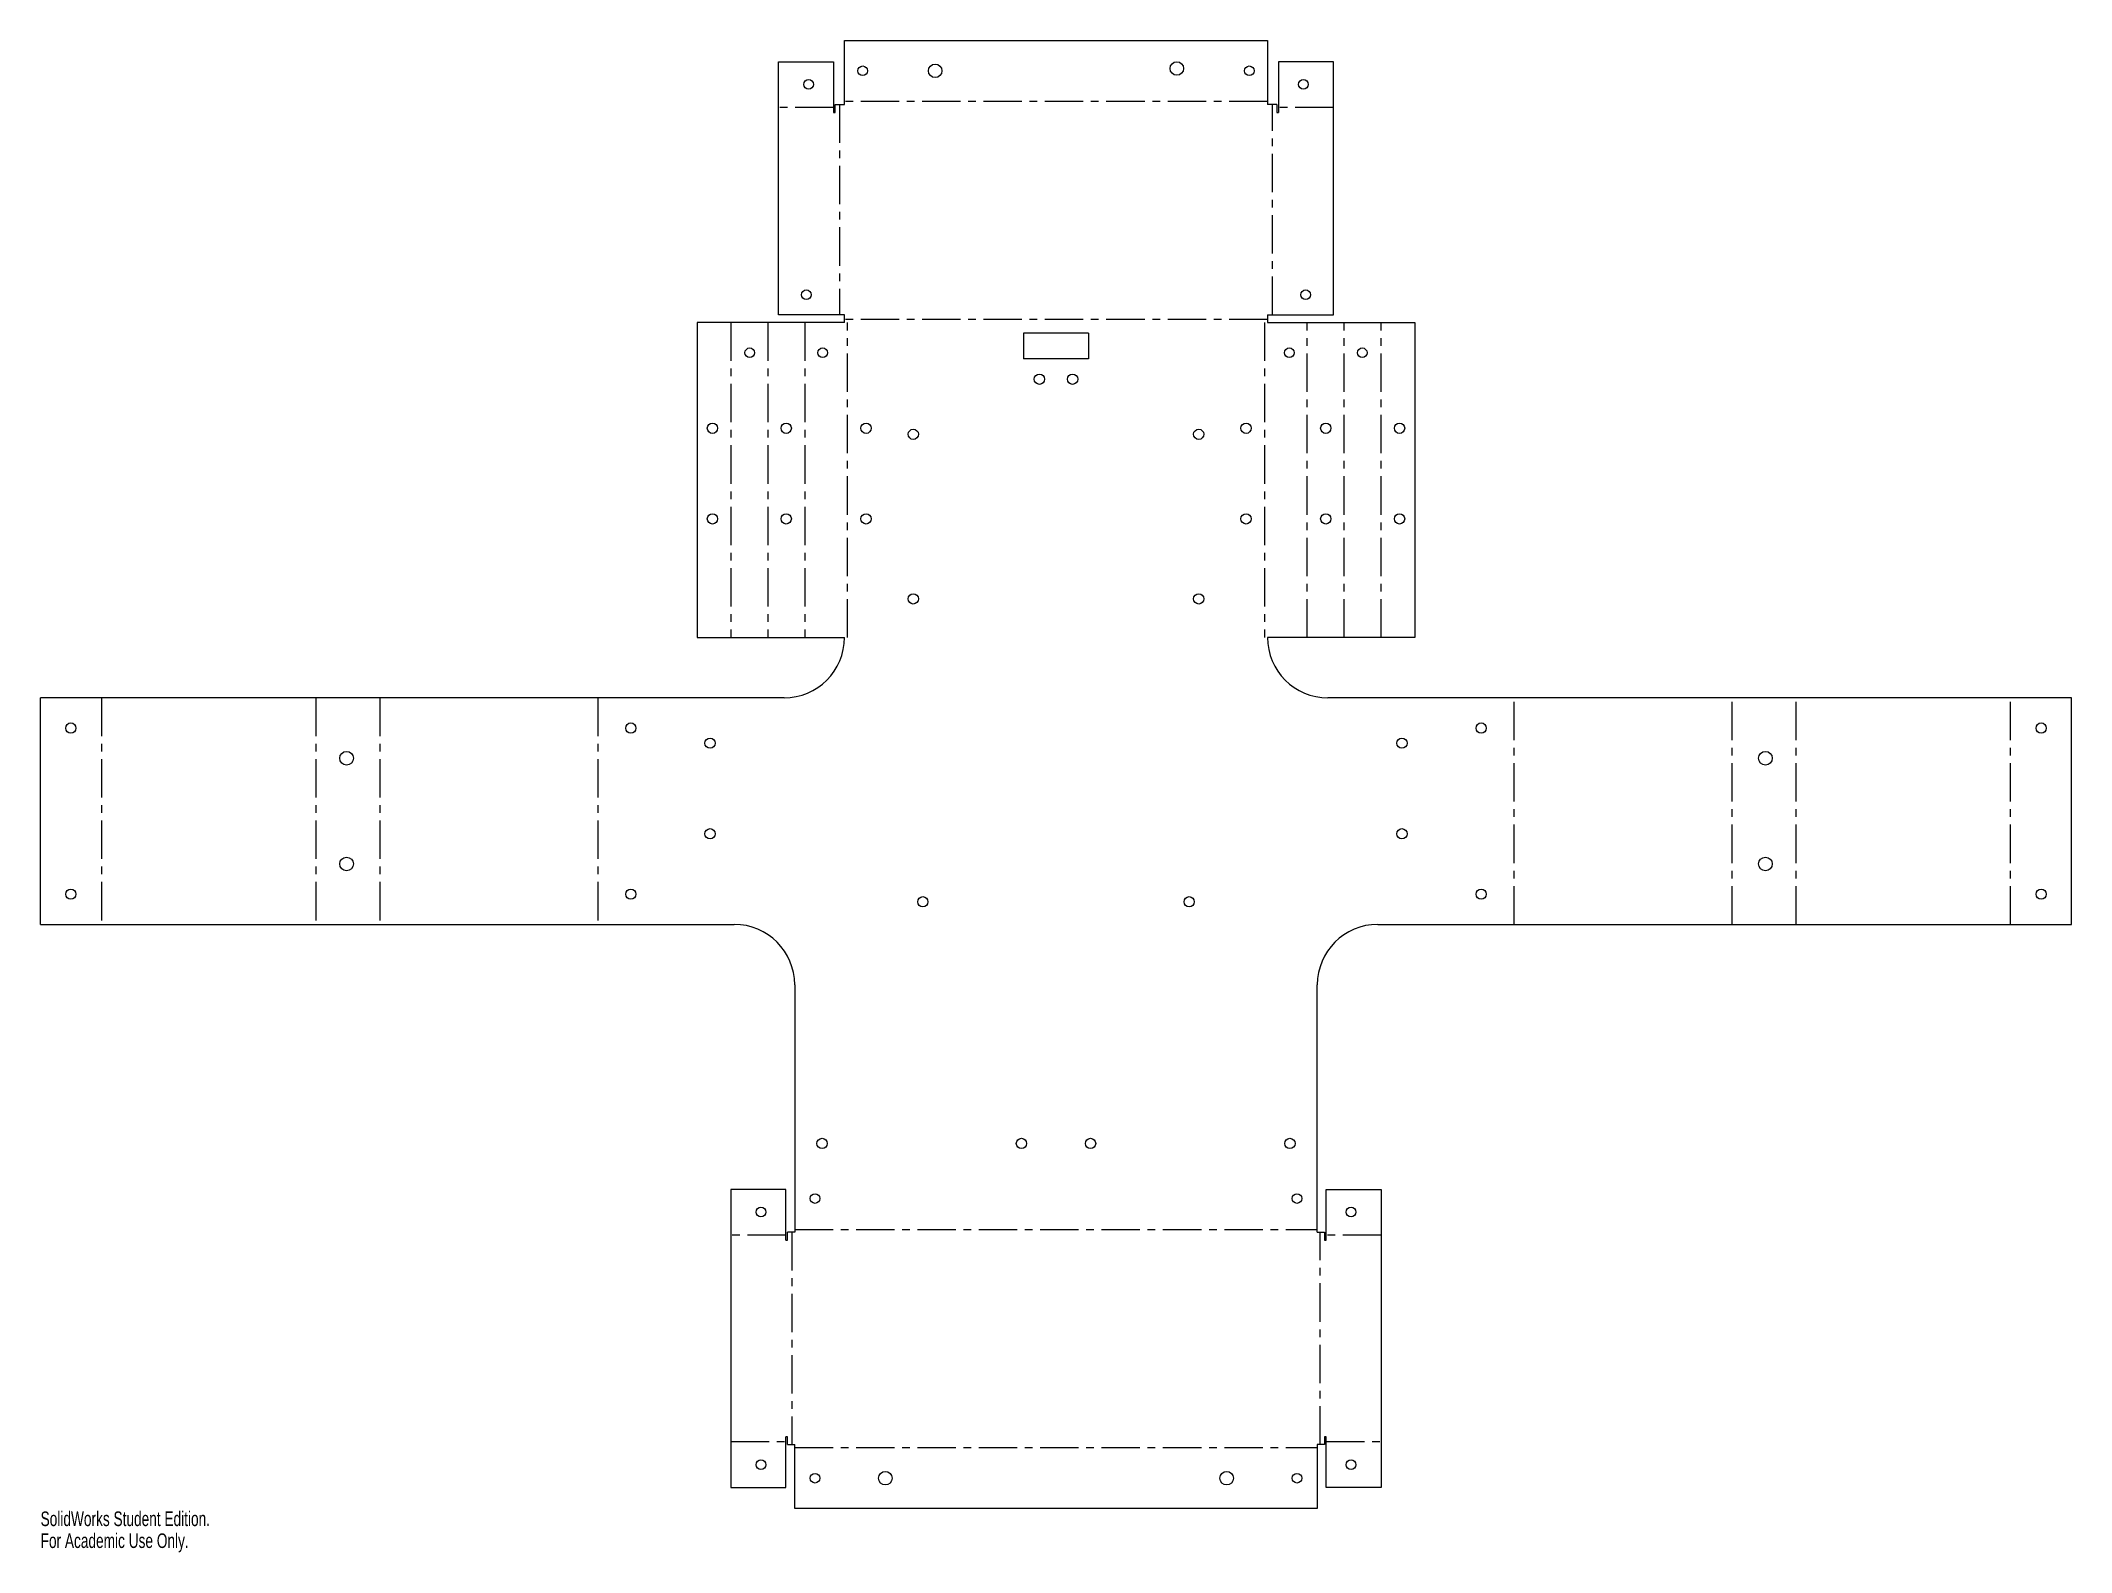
# Model space of a CAD drawing. Header units: millimetres. Extents: x -250 to 423, y -108 to 393.
import ezdxf

# ---------------------------------------------------------------- set-up
doc = ezdxf.new("R2010")
doc.units = ezdxf.units.MM
doc.linetypes.add('CENTERX2', pattern=[20.32, 12.7, -2.54, 2.54, -2.54])
doc.styles.add('SLDTEXTSTYLE0', font='TXT', dxfattribs={"width": 0.7})

msp = doc.modelspace()

# ---------------------------------------------------------------- linework, layer by layer
at = {"color": 7, "linetype": 'Continuous', "lineweight": 15}
for p, q in [((16.5, 371.41), (16.5, 392.59)), ((16.5, 392.59), (156.5, 392.59)), ((156.5, 392.59), (156.5, 371.41)), ((-5.41, 301.81), (-5.41, 385.61)), ((-5.41, 385.61), (12.83, 385.61)), ((12.83, 385.61), (12.83, 368.84)), ((160.17, 385.61), (160.17, 368.84)), ((178.41, 385.61), (160.17, 385.61)), ((178.41, 301.81), (178.41, 385.61)), ((13.43, 368.84), (13.43, 371.41)), ((13.43, 371.41), (16.5, 371.41)), ((159.57, 371.41), (156.5, 371.41)), ((159.57, 371.41), (159.57, 368.84)), ((12.83, 368.84), (13.43, 368.84)), ((159.57, 368.84), (160.17, 368.84)), ((-32.34, 299.24), (-32.34, 195)), ((16.5, 299.24), (-32.34, 299.24)), ((16.5, 301.81), (-5.41, 301.81)), ((16.5, 299.24), (16.5, 301.81)), ((156.5, 301.81), (178.41, 301.81)), ((156.5, 301.81), (156.5, 299.24)), ((156.5, 299.24), (205.34, 299.24)), ((205.34, 299.24), (205.34, 195)), ((75.75, 295.74), (75.75, 287.24)), ((97.25, 295.74), (75.75, 295.74)), ((97.25, 295.74), (97.25, 287.24)), ((97.25, 287.24), (75.75, 287.24)), ((-32.34, 195), (16.5, 195)), ((205.34, 195), (156.48, 195)), ((-249.64, 100), (-249.64, 175)), ((-3.5, 175), (-249.64, 175)), ((422.64, 175), (176.5, 175)), ((422.64, 100), (422.64, 175)), ((-249.64, 100), (-20, 100)), ((193, 100), (422.64, 100)), ((0, 80), (0, -1.94)), ((173, -1.94), (173, 80)), ((-21.17, 12.27), (-21.17, -86.38)), ((-2.94, 12.27), (-21.17, 12.27)), ((-2.94, -4.51), (-2.94, 12.27)), ((175.94, -4.51), (175.94, 12.27)), ((175.94, 12.27), (194.17, 12.27)), ((194.17, 12.27), (194.17, -86.38)), ((-2.94, -4.51), (-2.33, -4.51)), ((-2.33, -4.51), (-2.33, -1.94)), ((0, -1.94), (-2.33, -1.94)), ((173, -1.94), (175.33, -1.94)), ((175.33, -1.94), (175.33, -4.51)), ((175.33, -4.51), (175.94, -4.51)), ((-2.33, -69.6), (-2.94, -69.6)), ((-2.94, -86.38), (-2.94, -69.6)), ((-2.33, -72.17), (-2.33, -69.6)), ((-2.33, -72.17), (0, -72.17)), ((0, -93.35), (0, -72.17)), ((175.33, -72.17), (173, -72.17)), ((173, -72.17), (173, -93.35)), ((175.94, -69.6), (175.33, -69.6)), ((175.33, -69.6), (175.33, -72.17)), ((175.94, -86.38), (175.94, -69.6)), ((-21.17, -86.38), (-2.94, -86.38)), ((194.17, -86.38), (175.94, -86.38)), ((173, -93.35), (0, -93.35))]:
    msp.add_line(p, q, dxfattribs=at)
at = {"color": 7, "linetype": 'CENTERX2'}
for p, q in [((12.83, 370.41), (-5.41, 370.41)), ((14.79, 371.41), (14.79, 301.81)), ((156.5, 372.38), (16.5, 372.38)), ((158.21, 301.81), (158.21, 371.41)), ((178.41, 370.41), (160.17, 370.41)), ((-21.13, 299.24), (-21.13, 195)), ((-8.9, 299.24), (-8.9, 195)), ((3.3, 299.24), (3.3, 195)), ((156.5, 300.21), (16.5, 300.21)), ((17.5, 195), (17.5, 299.24)), ((155.5, 299.24), (155.5, 195)), ((169.7, 195), (169.7, 299.24)), ((181.9, 195), (181.9, 299.24)), ((194.13, 195), (194.13, 299.24)), ((-229.43, 175), (-229.43, 100)), ((-158.55, 175), (-158.55, 100)), ((-137.38, 175), (-137.38, 100)), ((-65.21, 175), (-65.21, 100)), ((238.21, 100), (238.21, 175)), ((310.38, 100), (310.38, 175)), ((331.55, 100), (331.55, 175)), ((402.43, 100), (402.43, 175)), ((-2.94, -2.94), (-21.17, -2.94)), ((-0.97, -1.94), (-0.97, -72.17)), ((0, -0.97), (173, -0.97)), ((173.97, -72.17), (173.97, -1.94)), ((194.17, -2.94), (175.94, -2.94)), ((-21.17, -71.17), (-2.94, -71.17)), ((0, -73.14), (173, -73.14)), ((175.94, -71.17), (194.17, -71.17))]:
    msp.add_line(p, q, dxfattribs=at)
at = {"color": 7, "linetype": 'Continuous', "lineweight": 15}
for centre, radius in [((22.5, 382.59), 1.6), ((46.5, 382.59), 2.25), ((126.5, 383.35), 2.25), ((150.5, 382.59), 1.6), ((4.59, 378.11), 1.6), ((168.41, 378.11), 1.6), ((3.83, 308.44), 1.6), ((169.17, 308.44), 1.6), ((-14.87, 289.24), 1.6), ((9.27, 289.24), 1.6), ((163.73, 289.24), 1.6), ((187.87, 289.24), 1.6), ((81, 280.49), 1.7), ((92, 280.49), 1.7), ((-27.23, 264.24), 1.7), ((-2.8, 264.24), 1.7), ((23.61, 264.24), 1.7), ((39.26, 262.24), 1.7), ((133.74, 262.24), 1.7), ((149.4, 264.24), 1.7), ((175.8, 264.24), 1.7), ((200.23, 264.24), 1.7), ((-27.23, 234.24), 1.7), ((-2.8, 234.24), 1.7), ((23.61, 234.24), 1.7), ((149.4, 234.24), 1.7), ((175.8, 234.24), 1.7), ((200.23, 234.24), 1.7), ((39.26, 207.76), 1.7), ((133.74, 207.76), 1.7), ((-239.64, 165), 1.7), ((-54.24, 165), 1.7), ((-28.03, 160), 1.7), ((201.03, 160), 1.7), ((227.24, 165), 1.7), ((412.64, 165), 1.7), ((-148.35, 155), 2.25), ((321.35, 155), 2.25), ((-28.03, 130), 1.7), ((201.03, 130), 1.7), ((-148.35, 120), 2.25), ((321.35, 120), 2.25), ((-239.64, 110), 1.7), ((-54.24, 110), 1.7), ((42.42, 107.48), 1.7), ((130.58, 107.48), 1.7), ((227.24, 110), 1.7), ((412.64, 110), 1.7), ((9.05, 27.48), 1.7), ((75.05, 27.48), 1.7), ((97.95, 27.48), 1.7), ((163.95, 27.48), 1.7), ((6.74, 9.24), 1.6), ((166.26, 9.24), 1.6), ((-11.17, 4.77), 1.6), ((184.17, 4.77), 1.6), ((-11.17, -78.88), 1.6), ((184.17, -78.88), 1.6), ((6.74, -83.35), 1.6), ((30, -83.35), 2.25), ((143, -83.35), 2.25), ((166.26, -83.35), 1.6)]:
    msp.add_circle(centre, radius, dxfattribs=at)
for centre, start, end in [((-3.5, 195), 270, 0), ((176.5, 195), 180, 270), ((-20, 80), 0, 90), ((193, 80), 90, 180)]:
    msp.add_arc(centre, 20, start, end, dxfattribs=at)

# ---------------------------------------------------------------- texts
at = {"color": 7, "linetype": 'Continuous', "char_height": 4.8336, "attachment_point": 1, "style": 'SLDTEXTSTYLE0'}
for s, insert in [('SolidWorks Student Edition.', (-249.64, -94.37)), ('For Academic Use Only.', (-249.64, -101.62))]:
    msp.add_mtext(s, dxfattribs=dict(at, insert=insert))

doc.saveas('drawing.dxf')
